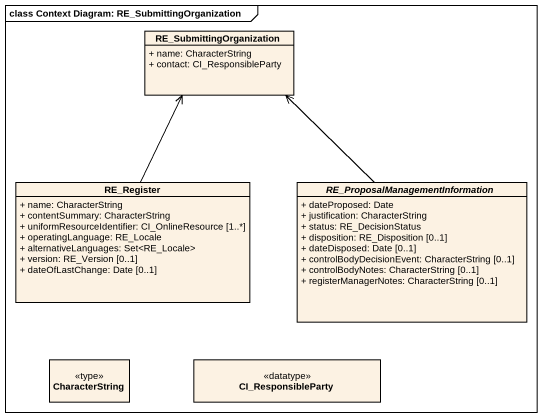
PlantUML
@startuml
mainframe class Context Diagram: RE_SubmittingOrganization
hide circle
hide empty members
skinparam classAttributeIconSize 0
class RE_SubmittingOrganization {
  + name: CharacterString
  + contact: CI_ResponsibleParty
}
class RE_Register {
  + name: CharacterString
  + contentSummary: CharacterString
  + uniformResourceIdentifier: CI_OnlineResource [1..*]
  + operatingLanguage: RE_Locale
  + alternativeLanguages: Set<RE_Locale>
  + version: RE_Version [0..1]
  + dateOfLastChange: Date [0..1]
}
abstract class "RE_ProposalManagementInformation" as RE_ProposalManagementInforma {
  + dateProposed: Date
  + justification: CharacterString
  + status: RE_DecisionStatus
  + disposition: RE_Disposition [0..1]
  + dateDisposed: Date [0..1]
  + controlBodyDecisionEvent: CharacterString [0..1]
  + controlBodyNotes: CharacterString [0..1]
  + registerManagerNotes: CharacterString [0..1]
}
class CharacterString <<type>>
class CI_ResponsibleParty <<datatype>>
RE_SubmittingOrganization <-- RE_ProposalManagementInforma
RE_Register -up-> RE_SubmittingOrganization
@enduml
